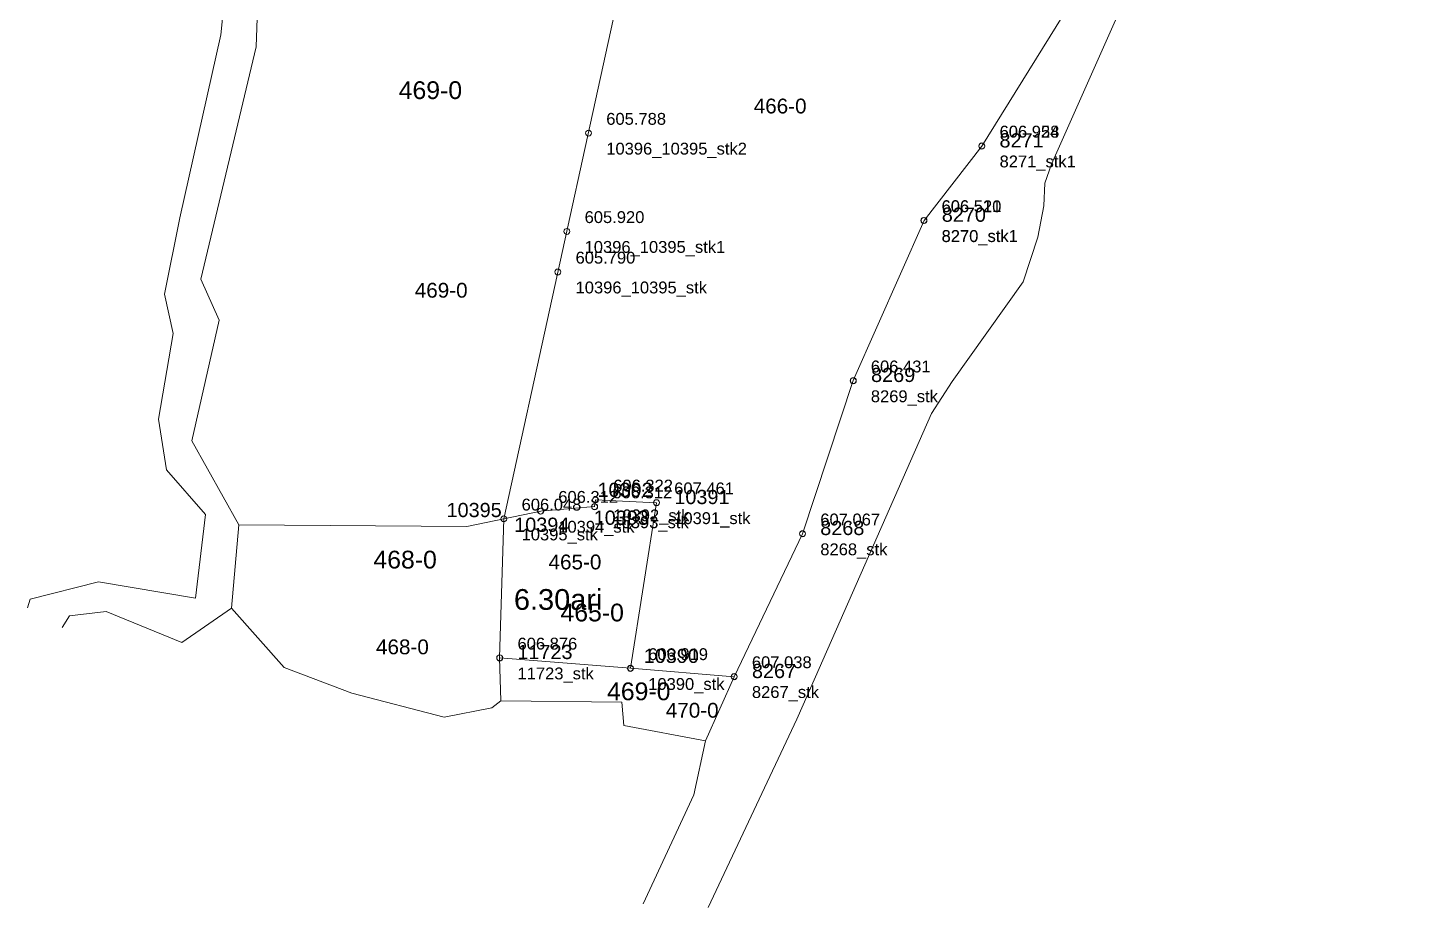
# Model space of a CAD drawing. Header units: metres. Extents: x 7508163 to 7512375, y 4694371 to 4696895.
# Drawn here: x 7508163.4 to 7508395.8, y 4696547.2 to 4696695.8 of the extents above; entities that cross this region are included whole.
import ezdxf
from ezdxf.enums import TextEntityAlignment as Align

# ---------------------------------------------------------------- set-up
doc = ezdxf.new("R2010")
doc.units = ezdxf.units.M
for name, color, linetype, lineweight in [('Matjet', 210, 'Continuous', 0), ('ndarjet praprake', 1, 'Continuous', 0), ('Nr-Kojshi', 251, 'Continuous', 0), ('Parc-Baz', 7, 'Continuous', 0), ('Parc-Kojshi', 251, 'Continuous', 0), ('Parc-Re', 1, 'Continuous', 0), ('Pikat zyrtare', 7, 'Continuous', 0)]:
    doc.layers.add(name, color=color, linetype=linetype, lineweight=lineweight)
doc.layers.add('shenime', color=7, linetype='Continuous')
doc.styles.get("Standard").update_dxf_attribs({"font": 'arial.ttf'})

# ---------------------------------------------------------------- blocks, each defined once
blk = doc.blocks.new('*U7', base_point=(7508265.29, 4696587.62, 606.92))
at = {"layer": 'Pikat zyrtare', "linetype": 'ByBlock', "lineweight": -2}
blk.add_line((7508265.29, 4696587.62, 606.92), (7508265.29, 4696587.62, 606.92), dxfattribs=at)
blk.add_circle((7508265.29, 4696587.62, 606.92), 0.5, dxfattribs=at)
at = {"layer": 'Pikat zyrtare', "linetype": 'ByBlock', "insert": (7508267.53, 4696590.89, 606.92), "char_height": 2.4, "attachment_point": 1}
blk.add_mtext('10390', dxfattribs=at)
blk = doc.blocks.new('*U8', base_point=(7508243.18, 4696589.37))
at = {"layer": 'Pikat zyrtare', "linetype": 'ByBlock', "lineweight": -2}
blk.add_line((7508243.18, 4696589.37), (7508243.18, 4696589.37), dxfattribs=at)
blk.add_circle((7508243.18, 4696589.37), 0.5, dxfattribs=at)
at = {"layer": 'Pikat zyrtare', "linetype": 'ByBlock', "insert": (7508246.18, 4696591.55), "char_height": 2.4, "attachment_point": 1}
blk.add_mtext('11723', dxfattribs=at)
blk = doc.blocks.new('*U9', base_point=(7508243.88, 4696612.83, 606.05))
at = {"layer": 'Pikat zyrtare', "linetype": 'ByBlock', "lineweight": -2}
blk.add_line((7508243.88, 4696612.83, 606.05), (7508243.88, 4696612.83, 606.05), dxfattribs=at)
blk.add_circle((7508243.88, 4696612.83, 606.05), 0.5, dxfattribs=at)
at = {"layer": 'Pikat zyrtare', "linetype": 'ByBlock', "insert": (7508234.21, 4696615.53, 606.05), "char_height": 2.4, "attachment_point": 1}
blk.add_mtext('10395', dxfattribs=at)
blk = doc.blocks.new('*U10', base_point=(7508250.13, 4696614.15, 606.31))
at = {"layer": 'Pikat zyrtare', "linetype": 'ByBlock', "lineweight": -2}
blk.add_line((7508250.13, 4696614.15, 606.31), (7508250.13, 4696614.15, 606.31), dxfattribs=at)
blk.add_circle((7508250.13, 4696614.15, 606.31), 0.5, dxfattribs=at)
at = {"layer": 'Pikat zyrtare', "linetype": 'ByBlock', "insert": (7508245.64, 4696613.04, 606.31), "char_height": 2.4, "attachment_point": 1}
blk.add_mtext('10394', dxfattribs=at)
blk = doc.blocks.new('*U11', base_point=(7508259.21, 4696614.9, 606.31))
at = {"layer": 'Pikat zyrtare', "linetype": 'ByBlock', "lineweight": -2}
blk.add_line((7508259.21, 4696614.9, 606.31), (7508259.21, 4696614.9, 606.31), dxfattribs=at)
blk.add_circle((7508259.21, 4696614.9, 606.31), 0.5, dxfattribs=at)
at = {"layer": 'Pikat zyrtare', "linetype": 'ByBlock', "insert": (7508259.07, 4696614.23, 606.31), "char_height": 2.4, "attachment_point": 1}
blk.add_mtext('10393', dxfattribs=at)
blk = doc.blocks.new('*U12', base_point=(7508259.39, 4696616.03, 606.32))
at = {"layer": 'Pikat zyrtare', "linetype": 'ByBlock', "lineweight": -2}
blk.add_line((7508259.39, 4696616.03, 606.32), (7508259.39, 4696616.03, 606.32), dxfattribs=at)
blk.add_circle((7508259.39, 4696616.03, 606.32), 0.5, dxfattribs=at)
at = {"layer": 'Pikat zyrtare', "linetype": 'ByBlock', "insert": (7508259.72, 4696618.94, 606.32), "char_height": 2.4, "attachment_point": 1}
blk.add_mtext('10392', dxfattribs=at)
blk = doc.blocks.new('*U13', base_point=(7508269.7, 4696615.56, 607.46))
at = {"layer": 'Pikat zyrtare', "linetype": 'ByBlock', "lineweight": -2}
blk.add_line((7508269.7, 4696615.56, 607.46), (7508269.7, 4696615.56, 607.46), dxfattribs=at)
blk.add_circle((7508269.7, 4696615.56, 607.46), 0.5, dxfattribs=at)
at = {"layer": 'Pikat zyrtare', "linetype": 'ByBlock', "insert": (7508272.7, 4696617.73, 607.46), "char_height": 2.4, "attachment_point": 1}
blk.add_mtext('10391', dxfattribs=at)
blk = doc.blocks.new('*U18', base_point=(7508324.65, 4696675.79, 606.95))
at = {"layer": 'Pikat zyrtare', "linetype": 'ByBlock', "lineweight": -2}
blk.add_line((7508324.65, 4696675.79, 606.95), (7508324.65, 4696675.79, 606.95), dxfattribs=at)
blk.add_circle((7508324.65, 4696675.79, 606.95), 0.5, dxfattribs=at)
at = {"layer": 'Pikat zyrtare', "linetype": 'ByBlock', "insert": (7508327.65, 4696677.97, 606.95), "char_height": 2.4, "attachment_point": 1}
blk.add_mtext('8271', dxfattribs=at)
blk = doc.blocks.new('*U19', base_point=(7508314.9, 4696663.25, 606.51))
at = {"layer": 'Pikat zyrtare', "linetype": 'ByBlock', "lineweight": -2}
blk.add_line((7508314.9, 4696663.25, 606.51), (7508314.9, 4696663.25, 606.51), dxfattribs=at)
blk.add_circle((7508314.9, 4696663.25, 606.51), 0.5, dxfattribs=at)
at = {"layer": 'Pikat zyrtare', "linetype": 'ByBlock', "insert": (7508317.9, 4696665.42, 606.51), "char_height": 2.4, "attachment_point": 1}
blk.add_mtext('8270', dxfattribs=at)
blk = doc.blocks.new('*U20', base_point=(7508302.95, 4696636.18, 606.43))
at = {"layer": 'Pikat zyrtare', "linetype": 'ByBlock', "lineweight": -2}
blk.add_line((7508302.95, 4696636.18, 606.43), (7508302.95, 4696636.18, 606.43), dxfattribs=at)
blk.add_circle((7508302.95, 4696636.18, 606.43), 0.5, dxfattribs=at)
at = {"layer": 'Pikat zyrtare', "linetype": 'ByBlock', "insert": (7508305.95, 4696638.35, 606.43), "char_height": 2.4, "attachment_point": 1}
blk.add_mtext('8269', dxfattribs=at)
blk = doc.blocks.new('*U21', base_point=(7508294.36, 4696610.33, 607.07))
at = {"layer": 'Pikat zyrtare', "linetype": 'ByBlock', "lineweight": -2}
blk.add_line((7508294.36, 4696610.33, 607.07), (7508294.36, 4696610.33, 607.07), dxfattribs=at)
blk.add_circle((7508294.36, 4696610.33, 607.07), 0.5, dxfattribs=at)
at = {"layer": 'Pikat zyrtare', "linetype": 'ByBlock', "insert": (7508297.36, 4696612.5, 607.07), "char_height": 2.4, "attachment_point": 1}
blk.add_mtext('8268', dxfattribs=at)
blk = doc.blocks.new('*U22', base_point=(7508282.82, 4696586.17, 607.04))
at = {"layer": 'Pikat zyrtare', "linetype": 'ByBlock', "lineweight": -2}
blk.add_line((7508282.82, 4696586.17, 607.04), (7508282.82, 4696586.17, 607.04), dxfattribs=at)
blk.add_circle((7508282.82, 4696586.17, 607.04), 0.5, dxfattribs=at)
at = {"layer": 'Pikat zyrtare', "linetype": 'ByBlock', "insert": (7508285.82, 4696588.34, 607.04), "char_height": 2.4, "attachment_point": 1}
blk.add_mtext('8267', dxfattribs=at)
blk = doc.blocks.new('*U119', base_point=(7508324.67, 4696675.83, 606.93))
at = {"layer": 'Matjet', "linetype": 'ByBlock', "lineweight": -2}
blk.add_line((7508324.67, 4696675.83, 606.93), (7508324.67, 4696675.83, 606.93), dxfattribs=at)
blk.add_circle((7508324.67, 4696675.83, 606.93), 0.5, dxfattribs=at)
at = {"layer": 'Matjet', "linetype": 'ByBlock', "char_height": 2}
for s, insert, attachment_point in [('606.928', (7508327.67, 4696678.23, 606.93), 4), ('8271_stk', (7508327.67, 4696674.21, 606.93), 1)]:
    blk.add_mtext(s, dxfattribs=dict(at, insert=insert, attachment_point=attachment_point))
blk = doc.blocks.new('*U120', base_point=(7508314.87, 4696663.22, 606.52))
at = {"layer": 'Matjet', "linetype": 'ByBlock', "lineweight": -2}
blk.add_line((7508314.87, 4696663.22, 606.52), (7508314.87, 4696663.22, 606.52), dxfattribs=at)
blk.add_circle((7508314.87, 4696663.22, 606.52), 0.5, dxfattribs=at)
at = {"layer": 'Matjet', "linetype": 'ByBlock', "char_height": 2}
for s, insert, attachment_point in [('606.520', (7508317.87, 4696665.62, 606.52), 4), ('8270_stk', (7508317.87, 4696661.59, 606.52), 1)]:
    blk.add_mtext(s, dxfattribs=dict(at, insert=insert, attachment_point=attachment_point))
blk = doc.blocks.new('*U121', base_point=(7508302.91, 4696636.16, 606.43))
at = {"layer": 'Matjet', "linetype": 'ByBlock', "lineweight": -2}
blk.add_line((7508302.91, 4696636.16, 606.43), (7508302.91, 4696636.16, 606.43), dxfattribs=at)
blk.add_circle((7508302.91, 4696636.16, 606.43), 0.5, dxfattribs=at)
at = {"layer": 'Matjet', "linetype": 'ByBlock', "char_height": 2}
for s, insert, attachment_point in [('606.431', (7508305.91, 4696638.56, 606.43), 4), ('8269_stk', (7508305.91, 4696634.54, 606.43), 1)]:
    blk.add_mtext(s, dxfattribs=dict(at, insert=insert, attachment_point=attachment_point))
blk = doc.blocks.new('*U122', base_point=(7508294.37, 4696610.31, 607.07))
at = {"layer": 'Matjet', "linetype": 'ByBlock', "lineweight": -2}
blk.add_line((7508294.37, 4696610.31, 607.07), (7508294.37, 4696610.31, 607.07), dxfattribs=at)
blk.add_circle((7508294.37, 4696610.31, 607.07), 0.5, dxfattribs=at)
at = {"layer": 'Matjet', "linetype": 'ByBlock', "char_height": 2}
for s, insert, attachment_point in [('607.067', (7508297.37, 4696612.71, 607.07), 4), ('8268_stk', (7508297.37, 4696608.69, 607.07), 1)]:
    blk.add_mtext(s, dxfattribs=dict(at, insert=insert, attachment_point=attachment_point))
blk = doc.blocks.new('*U123', base_point=(7508282.81, 4696586.2, 607.04))
at = {"layer": 'Matjet', "linetype": 'ByBlock', "lineweight": -2}
blk.add_line((7508282.81, 4696586.2, 607.04), (7508282.81, 4696586.2, 607.04), dxfattribs=at)
blk.add_circle((7508282.81, 4696586.2, 607.04), 0.5, dxfattribs=at)
at = {"layer": 'Matjet', "linetype": 'ByBlock', "char_height": 2}
for s, insert, attachment_point in [('607.038', (7508285.81, 4696588.6, 607.04), 4), ('8267_stk', (7508285.81, 4696584.58, 607.04), 1)]:
    blk.add_mtext(s, dxfattribs=dict(at, insert=insert, attachment_point=attachment_point))
blk = doc.blocks.new('*U124', base_point=(7508265.29, 4696587.56, 606.92))
at = {"layer": 'Matjet', "linetype": 'ByBlock', "lineweight": -2}
blk.add_line((7508265.29, 4696587.56, 606.92), (7508265.29, 4696587.56, 606.92), dxfattribs=at)
blk.add_circle((7508265.29, 4696587.56, 606.92), 0.5, dxfattribs=at)
at = {"layer": 'Matjet', "linetype": 'ByBlock', "char_height": 2}
for s, insert, attachment_point in [('606.919', (7508268.29, 4696589.96, 606.92), 4), ('10390_stk', (7508268.29, 4696585.94, 606.92), 1)]:
    blk.add_mtext(s, dxfattribs=dict(at, insert=insert, attachment_point=attachment_point))
blk = doc.blocks.new('*U125', base_point=(7508243.2, 4696589.34, 606.88))
at = {"layer": 'Matjet', "linetype": 'ByBlock', "lineweight": -2}
blk.add_line((7508243.2, 4696589.34, 606.88), (7508243.2, 4696589.34, 606.88), dxfattribs=at)
blk.add_circle((7508243.2, 4696589.34, 606.88), 0.5, dxfattribs=at)
at = {"layer": 'Matjet', "linetype": 'ByBlock', "char_height": 2}
for s, insert, attachment_point in [('606.876', (7508246.2, 4696591.74, 606.88), 4), ('11723_stk', (7508246.2, 4696587.72, 606.88), 1)]:
    blk.add_mtext(s, dxfattribs=dict(at, insert=insert, attachment_point=attachment_point))
blk = doc.blocks.new('*U126', base_point=(7508243.89, 4696612.83, 606.05))
at = {"layer": 'Matjet', "linetype": 'ByBlock', "lineweight": -2}
blk.add_line((7508243.89, 4696612.83, 606.05), (7508243.89, 4696612.83, 606.05), dxfattribs=at)
blk.add_circle((7508243.89, 4696612.83, 606.05), 0.5, dxfattribs=at)
at = {"layer": 'Matjet', "linetype": 'ByBlock', "char_height": 2}
for s, insert, attachment_point in [('606.048', (7508246.89, 4696615.23, 606.05), 4), ('10395_stk', (7508246.89, 4696611.2, 606.05), 1)]:
    blk.add_mtext(s, dxfattribs=dict(at, insert=insert, attachment_point=attachment_point))
blk = doc.blocks.new('*U127', base_point=(7508250.09, 4696614.13, 606.31))
at = {"layer": 'Matjet', "linetype": 'ByBlock', "lineweight": -2}
blk.add_line((7508250.09, 4696614.13, 606.31), (7508250.09, 4696614.13, 606.31), dxfattribs=at)
blk.add_circle((7508250.09, 4696614.13, 606.31), 0.5, dxfattribs=at)
at = {"layer": 'Matjet', "linetype": 'ByBlock', "char_height": 2}
for s, insert, attachment_point in [('606.312', (7508253.09, 4696616.53, 606.31), 4), ('10394_stk', (7508253.09, 4696612.5, 606.31), 1)]:
    blk.add_mtext(s, dxfattribs=dict(at, insert=insert, attachment_point=attachment_point))
blk = doc.blocks.new('*U128', base_point=(7508259.24, 4696614.88, 606.31))
at = {"layer": 'Matjet', "linetype": 'ByBlock', "lineweight": -2}
blk.add_line((7508259.24, 4696614.88, 606.31), (7508259.24, 4696614.88, 606.31), dxfattribs=at)
blk.add_circle((7508259.24, 4696614.88, 606.31), 0.5, dxfattribs=at)
at = {"layer": 'Matjet', "linetype": 'ByBlock', "char_height": 2}
for s, insert, attachment_point in [('606.312', (7508262.24, 4696617.29, 606.31), 4), ('10393_stk', (7508262.24, 4696613.26, 606.31), 1)]:
    blk.add_mtext(s, dxfattribs=dict(at, insert=insert, attachment_point=attachment_point))
blk = doc.blocks.new('*U129', base_point=(7508259.37, 4696616.04, 606.32))
at = {"layer": 'Matjet', "linetype": 'ByBlock', "lineweight": -2}
blk.add_line((7508259.37, 4696616.04, 606.32), (7508259.37, 4696616.04, 606.32), dxfattribs=at)
blk.add_circle((7508259.37, 4696616.04, 606.32), 0.5, dxfattribs=at)
at = {"layer": 'Matjet', "linetype": 'ByBlock', "char_height": 2}
for s, insert, attachment_point in [('606.322', (7508262.37, 4696618.44, 606.32), 4), ('10392_stk', (7508262.37, 4696614.42, 606.32), 1)]:
    blk.add_mtext(s, dxfattribs=dict(at, insert=insert, attachment_point=attachment_point))
blk = doc.blocks.new('*U130', base_point=(7508269.68, 4696615.57, 607.46))
at = {"layer": 'Matjet', "linetype": 'ByBlock', "lineweight": -2}
blk.add_line((7508269.68, 4696615.57, 607.46), (7508269.68, 4696615.57, 607.46), dxfattribs=at)
blk.add_circle((7508269.68, 4696615.57, 607.46), 0.5, dxfattribs=at)
at = {"layer": 'Matjet', "linetype": 'ByBlock', "char_height": 2}
for s, insert, attachment_point in [('607.461', (7508272.68, 4696617.97, 607.46), 4), ('10391_stk', (7508272.68, 4696613.95, 607.46), 1)]:
    blk.add_mtext(s, dxfattribs=dict(at, insert=insert, attachment_point=attachment_point))
blk = doc.blocks.new('*U131', base_point=(7508253.01, 4696654.54, 605.79))
at = {"layer": 'Matjet', "linetype": 'ByBlock', "lineweight": -2}
blk.add_line((7508253.01, 4696654.54, 605.79), (7508253.01, 4696654.54, 605.79), dxfattribs=at)
blk.add_circle((7508253.01, 4696654.54, 605.79), 0.5, dxfattribs=at)
at = {"layer": 'Matjet', "linetype": 'ByBlock', "char_height": 2}
for s, insert, attachment_point in [('605.790', (7508256.01, 4696656.94, 605.79), 4), ('10396_10395_stk', (7508256.01, 4696652.92, 605.79), 1)]:
    blk.add_mtext(s, dxfattribs=dict(at, insert=insert, attachment_point=attachment_point))
blk = doc.blocks.new('*U132', base_point=(7508254.54, 4696661.39, 605.92))
at = {"layer": 'Matjet', "linetype": 'ByBlock', "lineweight": -2}
blk.add_line((7508254.54, 4696661.39, 605.92), (7508254.54, 4696661.39, 605.92), dxfattribs=at)
blk.add_circle((7508254.54, 4696661.39, 605.92), 0.5, dxfattribs=at)
at = {"layer": 'Matjet', "linetype": 'ByBlock', "char_height": 2}
for s, insert, attachment_point in [('605.920', (7508257.54, 4696663.79, 605.92), 4), ('10396_10395_stk1', (7508257.54, 4696659.77, 605.92), 1)]:
    blk.add_mtext(s, dxfattribs=dict(at, insert=insert, attachment_point=attachment_point))
blk = doc.blocks.new('*U133', base_point=(7508258.2, 4696677.99, 605.79))
at = {"layer": 'Matjet', "linetype": 'ByBlock', "lineweight": -2}
blk.add_line((7508258.2, 4696677.99, 605.79), (7508258.2, 4696677.99, 605.79), dxfattribs=at)
blk.add_circle((7508258.2, 4696677.99, 605.79), 0.5, dxfattribs=at)
at = {"layer": 'Matjet', "linetype": 'ByBlock', "char_height": 2}
for s, insert, attachment_point in [('605.788', (7508261.2, 4696680.39, 605.79), 4), ('10396_10395_stk2', (7508261.2, 4696676.37, 605.79), 1)]:
    blk.add_mtext(s, dxfattribs=dict(at, insert=insert, attachment_point=attachment_point))
blk = doc.blocks.new('*U164', base_point=(7508324.66, 4696675.83, 606.95))
at = {"layer": 'Matjet', "linetype": 'ByBlock', "lineweight": -2}
blk.add_line((7508324.66, 4696675.83, 606.95), (7508324.66, 4696675.83, 606.95), dxfattribs=at)
blk.add_circle((7508324.66, 4696675.83, 606.95), 0.5, dxfattribs=at)
at = {"layer": 'Matjet', "linetype": 'ByBlock', "char_height": 2}
for s, insert, attachment_point in [('606.954', (7508327.66, 4696678.23, 606.95), 4), ('8271_stk1', (7508327.66, 4696674.21, 606.95), 1)]:
    blk.add_mtext(s, dxfattribs=dict(at, insert=insert, attachment_point=attachment_point))
blk = doc.blocks.new('*U165', base_point=(7508314.86, 4696663.24, 606.51))
at = {"layer": 'Matjet', "linetype": 'ByBlock', "lineweight": -2}
blk.add_line((7508314.86, 4696663.24, 606.51), (7508314.86, 4696663.24, 606.51), dxfattribs=at)
blk.add_circle((7508314.86, 4696663.24, 606.51), 0.5, dxfattribs=at)
at = {"layer": 'Matjet', "linetype": 'ByBlock', "char_height": 2}
for s, insert, attachment_point in [('606.511', (7508317.86, 4696665.64, 606.51), 4), ('8270_stk1', (7508317.86, 4696661.62, 606.51), 1)]:
    blk.add_mtext(s, dxfattribs=dict(at, insert=insert, attachment_point=attachment_point))

msp = doc.modelspace()

# ---------------------------------------------------------------- linework, layer by layer
at = {"layer": 'ndarjet praprake', "color": 1, "linetype": 'Continuous', "flags": 128}
msp.add_lwpolyline([(7508343.08, 4696711.55), (7508276.62, 4696722.95), (7508285.85, 4696768.4), (7508212.93, 4696787.47), (7508212.93, 4696782.93), (7508215.57, 4696763.22), (7508215.24, 4696734.24), (7508268.4, 4696724.72), (7508243.88, 4696612.83), (7508250.13, 4696614.15), (7508259.21, 4696614.9), (7508259.39, 4696616.03), (7508269.7, 4696615.56), (7508265.29, 4696587.62), (7508282.82, 4696586.17), (7508294.36, 4696610.33), (7508302.95, 4696636.18), (7508314.9, 4696663.25), (7508324.65, 4696675.79), (7508341.83, 4696703.51), (7508342.42, 4696709.34), (7508343.08, 4696711.55)], dxfattribs=at)
at = {"layer": 'Parc-Baz', "flags": 128}
msp.add_lwpolyline([(7508341.83, 4696703.51), (7508324.65, 4696675.79), (7508314.9, 4696663.25), (7508302.95, 4696636.18), (7508294.36, 4696610.33), (7508282.82, 4696586.17), (7508265.29, 4696587.62), (7508269.7, 4696615.56), (7508259.39, 4696616.03), (7508259.21, 4696614.9), (7508250.13, 4696614.15), (7508243.88, 4696612.83), (7508268.4, 4696724.72)], dxfattribs=at)
at = {"layer": 'Parc-Kojshi'}
for points in [[(7508267.45, 4696547.8), (7508275.99, 4696566.19), (7508277.95, 4696575.34), (7508282.82, 4696586.17), (7508294.36, 4696610.33), (7508302.95, 4696636.18), (7508314.9, 4696663.25), (7508324.65, 4696675.79), (7508341.83, 4696703.51), (7508342.42, 4696709.34), (7508349.88, 4696734.42), (7508360.2, 4696770.03), (7508376.18, 4696803.42), (7508378.46, 4696813.19), (7508384.73, 4696829.77), (7508387.74, 4696837.61)], [(7508395.76, 4696833.98), (7508394.83, 4696832.07), (7508390.71, 4696812.62), (7508381.78, 4696790.12), (7508374.73, 4696767.66), (7508367.93, 4696748.46), (7508362.26, 4696735.12), (7508349.76, 4696702.72), (7508336.45, 4696672.75), (7508335.31, 4696669.54), (7508335.17, 4696665.71), (7508334.13, 4696660.42), (7508331.65, 4696652.9), (7508319.66, 4696636.02), (7508316.18, 4696630.61), (7508293.61, 4696579.49), (7508293.39, 4696578.99), (7508278.42, 4696547.19)], [(7508163.39, 4696597.78), (7508163.86, 4696599.27), (7508175.39, 4696602.22), (7508191.8, 4696599.41), (7508193.45, 4696613.55), (7508186.88, 4696621.1), (7508185.55, 4696629.67), (7508188.01, 4696644.15), (7508186.53, 4696650.81), (7508189.16, 4696663.67), (7508196.06, 4696694.61), (7508198.69, 4696720.98)], [(7508202.82, 4696715.11), (7508202.05, 4696692.56), (7508192.66, 4696653.31), (7508195.79, 4696646.42), (7508191.17, 4696626.02), (7508199.08, 4696611.84), (7508197.86, 4696597.73), (7508189.5, 4696591.97), (7508176.66, 4696597.2), (7508170.49, 4696596.43), (7508169.26, 4696594.5)], [(7508265.29, 4696587.62), (7508243.18, 4696589.37), (7508243.88, 4696612.83), (7508250.13, 4696614.15), (7508259.21, 4696614.9), (7508259.39, 4696616.03), (7508269.7, 4696615.56), (7508265.29, 4696587.62)]]:
    msp.add_lwpolyline(points, dxfattribs=at)
for points in [[(7508215.24, 4696734.24), (7508268.4, 4696724.72), (7508243.88, 4696612.83), (7508237.62, 4696611.52), (7508199.08, 4696611.84), (7508191.17, 4696626.02), (7508195.79, 4696646.42), (7508192.66, 4696653.31), (7508202.05, 4696692.56), (7508202.82, 4696715.11), (7508215.24, 4696734.24)], [(7508265.29, 4696587.62), (7508243.18, 4696589.37), (7508243.88, 4696612.83), (7508250.13, 4696614.15), (7508259.21, 4696614.9), (7508259.39, 4696616.03), (7508269.7, 4696615.56), (7508265.29, 4696587.62)], [(7508241.88, 4696580.92), (7508233.83, 4696579.36), (7508218.18, 4696583.38), (7508206.78, 4696587.73), (7508197.86, 4696597.73), (7508199.08, 4696611.84), (7508237.62, 4696611.52), (7508243.88, 4696612.83), (7508243.18, 4696589.37), (7508243.37, 4696582.11), (7508241.88, 4696580.92)], [(7508282.82, 4696586.17), (7508277.95, 4696575.34), (7508264.14, 4696577.91), (7508263.82, 4696581.89), (7508243.37, 4696582.11), (7508243.18, 4696589.37), (7508265.29, 4696587.62), (7508282.82, 4696586.17)]]:
    msp.add_lwpolyline(points, close=True, dxfattribs=at)
at = {"layer": 'Parc-Re', "flags": 128}
msp.add_lwpolyline([(7508341.83, 4696703.51), (7508324.65, 4696675.79), (7508314.9, 4696663.25), (7508302.95, 4696636.18), (7508294.36, 4696610.33), (7508282.82, 4696586.17), (7508265.29, 4696587.62), (7508269.7, 4696615.56), (7508259.39, 4696616.03), (7508259.21, 4696614.9), (7508250.13, 4696614.15), (7508243.88, 4696612.83), (7508268.4, 4696724.72)], dxfattribs=at)

# ---------------------------------------------------------------- block references
at = {"layer": 'Matjet'}
for name, p in [('*U133', (7508258.2, 4696677.99, 605.79)), ('*U164', (7508324.66, 4696675.83, 606.95)), ('*U119', (7508324.67, 4696675.83, 606.93)), ('*U165', (7508314.86, 4696663.24, 606.51)), ('*U120', (7508314.87, 4696663.22, 606.52)), ('*U132', (7508254.54, 4696661.39, 605.92)), ('*U131', (7508253.01, 4696654.54, 605.79)), ('*U121', (7508302.91, 4696636.16, 606.43)), ('*U129', (7508259.37, 4696616.04, 606.32)), ('*U127', (7508250.09, 4696614.13, 606.31)), ('*U128', (7508259.24, 4696614.88, 606.31)), ('*U130', (7508269.68, 4696615.57, 607.46)), ('*U126', (7508243.89, 4696612.83, 606.05)), ('*U122', (7508294.37, 4696610.31, 607.07)), ('*U125', (7508243.2, 4696589.34, 606.88)), ('*U124', (7508265.29, 4696587.56, 606.92)), ('*U123', (7508282.81, 4696586.2, 607.04))]:
    msp.add_blockref(name, p, dxfattribs=at)
at = {"layer": 'Pikat zyrtare'}
for name, p in [('*U18', (7508324.65, 4696675.79, 606.95)), ('*U19', (7508314.9, 4696663.25, 606.51)), ('*U20', (7508302.95, 4696636.18, 606.43)), ('*U12', (7508259.39, 4696616.03, 606.32)), ('*U13', (7508269.7, 4696615.56, 607.46)), ('*U9', (7508243.88, 4696612.83, 606.05)), ('*U10', (7508250.13, 4696614.15, 606.31)), ('*U11', (7508259.21, 4696614.9, 606.31)), ('*U21', (7508294.36, 4696610.33, 607.07)), ('*U8', (7508243.18, 4696589.37)), ('*U7', (7508265.29, 4696587.62, 606.92)), ('*U22', (7508282.82, 4696586.17, 607.04))]:
    msp.add_blockref(name, p, dxfattribs=at)

# ---------------------------------------------------------------- texts
at = {"layer": 'Nr-Kojshi'}
for s, p in [('469-0', (7508226.12, 4696683.75)), ('468-0', (7508221.85, 4696604.45)), ('465-0', (7508253.46, 4696595.51)), ('469-0', (7508261.33, 4696582.2))]:
    msp.add_text(s, height=3, dxfattribs=at).set_placement(p)
at = {"layer": 'shenime', "color": 5}
for s, p in [('466-0', (7508290.58, 4696682.57)), ('469-0', (7508233.3, 4696651.45)), ('465-0', (7508255.91, 4696605.55)), ('468-0', (7508226.75, 4696591.21)), ('470-0', (7508275.72, 4696580.5))]:
    msp.add_text(s, height=2.5, dxfattribs=at).set_placement(p, align=Align.MIDDLE_CENTER)
at = {"layer": 'shenime', "color": 6}
msp.add_text('6.30ari', height=3.5, dxfattribs=at).set_placement((7508253.07, 4696599.22), align=Align.MIDDLE_CENTER)

doc.saveas('drawing.dxf')
